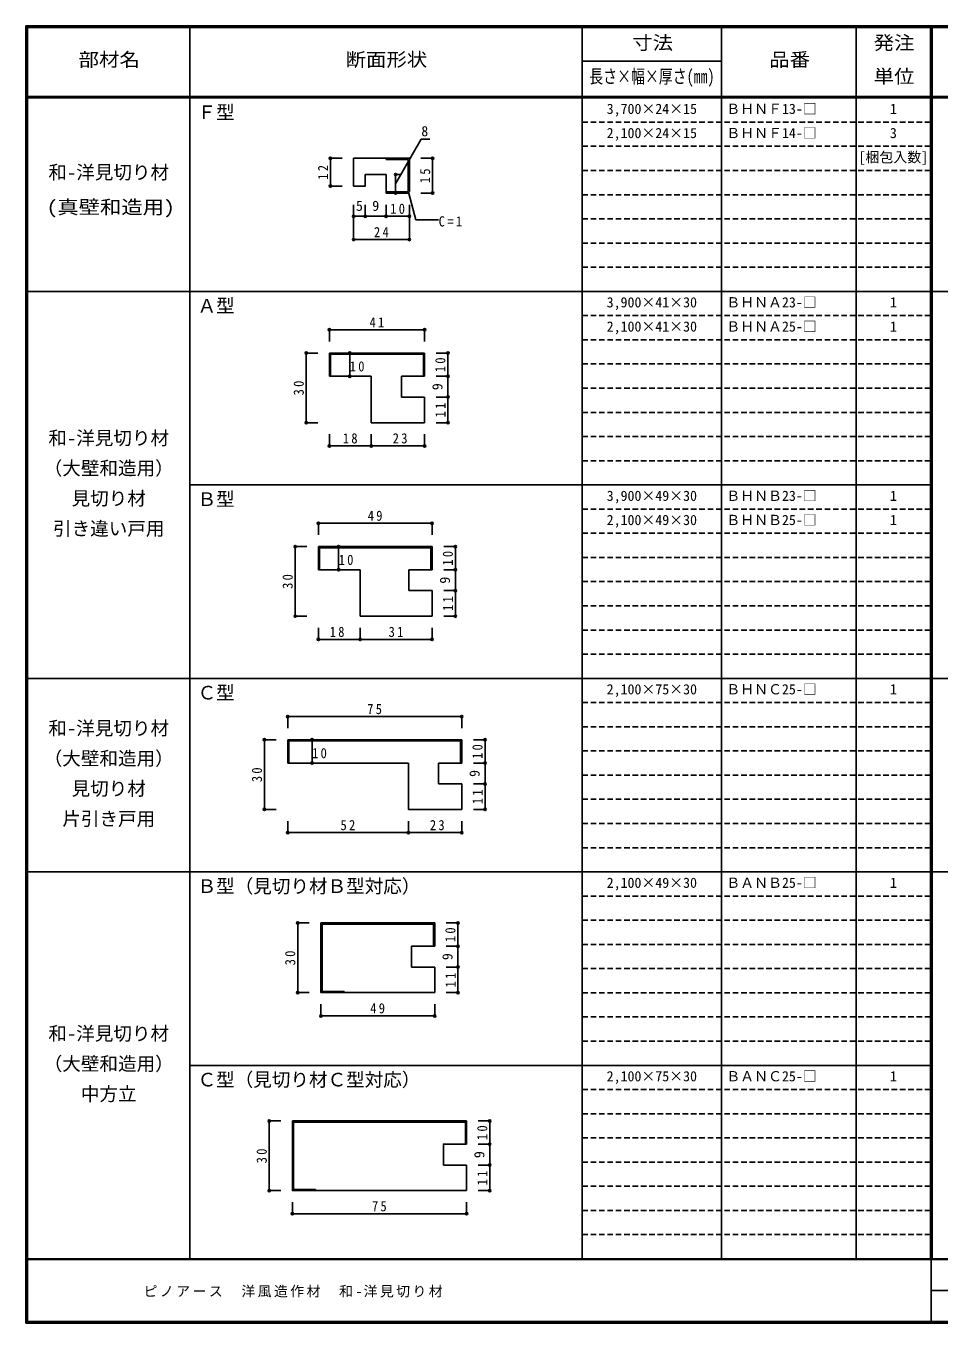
# Model space of a CAD drawing. Units: millimetres, scale not verified. Extents: x -400 to 380, y -287 to 278.
# Drawn here: x -400 to -7, y -280 to 278 of the extents above; entities that cross this region are included whole.
import ezdxf
from ezdxf.enums import TextEntityAlignment as Align

# ---------------------------------------------------------------- set-up
doc = ezdxf.new("R2010")
doc.units = ezdxf.units.MM
doc.header["$LTSCALE"] = 2
doc.header["$PDMODE"] = 32
doc.header["$PDSIZE"] = 1
doc.linetypes.add('DASHED1', pattern=[1.8, 1.2, -0.6])
for name, color, linetype in [('0-4', 3, 'Continuous'), ('0-A', 7, 'Continuous'), ('0-B', 7, 'Continuous'), ('F-1', 7, 'DASHED1'), ('F-A', 7, 'Continuous')]:
    doc.layers.add(name, color=color, linetype=linetype)
doc.styles.add('ＭＳ ゴシック', font='')
doc.styles.get('ＭＳ ゴシック').set_extended_font_data('MS Gothic')

msp = doc.modelspace()

# ---------------------------------------------------------------- linework, layer by layer
at = {"layer": '0-4'}
for p, q in [((-258.833, 221.352), (-234.833, 221.352)), ((-244.833, 220.852), (-244.833, 221.352)), ((-244.833, 220.852), (-235.333, 220.852)), ((-234.833, 207.059), (-234.833, 221.352)), ((-244.833, 206.352), (-244.833, 214.352)), ((-244.833, 206.852), (-235.748, 206.852)), ((-234.833, 207.059), (-235.54, 206.352)), ((-235.54, 206.352), (-244.833, 206.352)), ((-269.254, 127.456), (-269.254, 137.456)), ((-269.254, 137.456), (-228.254, 137.456)), ((-268.754, 127.456), (-268.754, 136.956)), ((-268.754, 136.956), (-228.754, 136.956)), ((-228.754, 127.456), (-228.754, 136.956)), ((-228.254, 127.456), (-228.254, 137.456)), ((-269.254, 127.456), (-251.254, 127.456)), ((-251.254, 127.456), (-251.254, 107.456)), ((-228.254, 127.456), (-238.254, 127.456)), ((-238.254, 127.456), (-238.254, 118.456)), ((-228.254, 118.456), (-238.254, 118.456)), ((-228.254, 118.456), (-228.254, 107.456)), ((-251.254, 107.456), (-228.254, 107.456)), ((-274.025, 44.123), (-274.025, 54.123)), ((-274.025, 54.123), (-225.025, 54.123)), ((-273.525, 44.123), (-273.525, 53.623)), ((-273.525, 53.623), (-225.525, 53.623)), ((-225.525, 44.123), (-225.525, 53.623)), ((-225.025, 44.123), (-225.025, 54.123)), ((-274.025, 44.123), (-256.025, 44.123)), ((-256.025, 44.123), (-256.025, 24.123)), ((-225.025, 44.123), (-235.025, 44.123)), ((-235.025, 44.123), (-235.025, 35.123)), ((-225.025, 35.123), (-235.025, 35.123)), ((-225.025, 35.123), (-225.025, 24.123)), ((-225.025, 24.123), (-256.025, 24.123)), ((-287.245, -39.117), (-287.245, -29.117)), ((-287.245, -29.117), (-212.245, -29.117)), ((-286.745, -39.117), (-286.745, -29.617)), ((-286.745, -29.617), (-212.745, -29.617)), ((-212.745, -39.117), (-212.745, -29.617)), ((-212.245, -39.117), (-212.245, -29.117)), ((-287.245, -39.117), (-235.245, -39.117)), ((-235.245, -39.117), (-235.245, -59.117)), ((-212.245, -39.117), (-222.245, -39.117)), ((-222.245, -39.117), (-222.245, -48.117)), ((-212.245, -48.117), (-222.245, -48.117)), ((-212.245, -48.117), (-212.245, -59.117)), ((-235.245, -59.117), (-212.245, -59.117)), ((-272.927, -108.022), (-223.927, -108.022)), ((-272.427, -137.522), (-272.427, -108.522)), ((-272.427, -108.522), (-224.427, -108.522)), ((-224.427, -118.022), (-224.427, -108.522)), ((-223.927, -118.022), (-223.927, -108.022)), ((-233.927, -127.022), (-223.927, -127.022)), ((-223.927, -138.022), (-223.927, -127.022)), ((-262.927, -137.522), (-272.427, -137.522)), ((-262.927, -137.522), (-262.927, -138.022)), ((-285.199, -193.28), (-210.199, -193.28)), ((-284.699, -222.78), (-284.699, -193.78)), ((-284.699, -193.78), (-210.699, -193.78)), ((-210.699, -203.28), (-210.699, -193.78)), ((-210.199, -203.28), (-210.199, -193.28)), ((-220.199, -212.28), (-210.199, -212.28)), ((-210.199, -223.28), (-210.199, -212.28)), ((-275.199, -222.78), (-284.699, -222.78)), ((-275.199, -222.78), (-275.199, -223.28))]:
    msp.add_line(p, q, dxfattribs=at)
for points in [[(-258.833, 221.352), (-258.833, 209.352), (-253.833, 209.352), (-253.833, 214.352), (-244.833, 214.352)], [(-235.333, 220.852), (-235.333, 207.266), (-235.748, 206.852)], [(-223.927, -138.022), (-272.927, -138.022), (-272.927, -108.022)], [(-233.927, -127.022), (-233.927, -118.022), (-223.927, -118.022)], [(-210.199, -223.28), (-285.199, -223.28), (-285.199, -193.28)], [(-220.199, -212.28), (-220.199, -203.28), (-210.199, -203.28)]]:
    msp.add_lwpolyline(points, dxfattribs=at)
at = {"layer": '0-B', "color": 4}
for p, q in [((-268.833, 221.352), (-268.833, 209.352)), ((-268.833, 221.352), (-263.833, 221.352)), ((-224.833, 221.352), (-229.833, 221.352)), ((-224.833, 221.352), (-224.833, 206.352)), ((-240.757, 214.352), (-240.757, 206.352)), ((-240.757, 214.352), (-238.833, 214.352)), ((-268.833, 209.352), (-263.833, 209.352)), ((-258.833, 186.352), (-258.833, 201.352)), ((-253.833, 196.352), (-253.833, 201.352)), ((-244.833, 196.352), (-244.833, 201.352)), ((-240.757, 206.352), (-238.833, 206.352)), ((-235.187, 206.705), (-232.02, 194.885)), ((-234.833, 186.352), (-234.833, 201.352)), ((-224.833, 206.352), (-229.833, 206.352)), ((-258.833, 196.352), (-234.833, 196.352)), ((-232.02, 194.885), (-222.214, 194.885)), ((-258.833, 186.352), (-234.833, 186.352)), ((-269.254, 147.456), (-269.254, 142.456)), ((-269.254, 147.456), (-228.254, 147.456)), ((-228.254, 147.456), (-228.254, 142.456)), ((-279.254, 137.456), (-279.254, 107.456)), ((-279.254, 137.456), (-274.254, 137.456)), ((-260.523, 137.456), (-260.523, 127.456)), ((-218.254, 137.456), (-223.254, 137.456)), ((-218.254, 137.456), (-218.254, 107.456)), ((-218.254, 127.456), (-223.254, 127.456)), ((-218.254, 118.456), (-223.254, 118.456)), ((-279.254, 107.456), (-274.254, 107.456)), ((-218.254, 107.456), (-223.254, 107.456)), ((-269.254, 97.456), (-269.254, 102.456)), ((-251.254, 97.456), (-251.254, 102.456)), ((-228.254, 97.456), (-228.254, 102.456)), ((-269.254, 97.456), (-228.254, 97.456)), ((-274.025, 64.123), (-274.025, 59.123)), ((-274.025, 64.123), (-225.025, 64.123)), ((-225.025, 64.123), (-225.025, 59.123)), ((-284.025, 54.123), (-284.025, 24.123)), ((-284.025, 54.123), (-279.025, 54.123)), ((-265.293, 54.123), (-265.293, 44.123)), ((-215.025, 54.123), (-220.025, 54.123)), ((-215.025, 54.123), (-215.025, 24.123)), ((-215.025, 44.123), (-220.025, 44.123)), ((-215.025, 35.123), (-220.025, 35.123)), ((-284.025, 24.123), (-279.025, 24.123)), ((-215.025, 24.123), (-220.025, 24.123)), ((-274.025, 14.123), (-274.025, 19.123)), ((-256.025, 14.123), (-256.025, 19.123)), ((-225.025, 14.123), (-225.025, 19.123)), ((-274.025, 14.123), (-225.025, 14.123)), ((-287.245, -19.117), (-287.245, -24.117)), ((-287.245, -19.117), (-212.245, -19.117)), ((-212.245, -19.117), (-212.245, -24.117)), ((-297.245, -29.117), (-297.245, -59.117)), ((-297.245, -29.117), (-292.245, -29.117)), ((-276.726, -29.117), (-276.726, -39.117)), ((-202.245, -29.117), (-207.245, -29.117)), ((-202.245, -29.117), (-202.245, -59.117)), ((-202.245, -39.117), (-207.245, -39.117)), ((-202.245, -48.117), (-207.245, -48.117)), ((-297.245, -59.117), (-292.245, -59.117)), ((-202.245, -59.117), (-207.245, -59.117)), ((-287.245, -69.117), (-287.245, -64.117)), ((-235.245, -69.117), (-235.245, -64.117)), ((-212.245, -69.117), (-212.245, -64.117)), ((-287.245, -69.117), (-212.245, -69.117)), ((-282.927, -108.022), (-282.927, -138.022)), ((-282.927, -108.022), (-277.927, -108.022)), ((-213.927, -108.022), (-218.927, -108.022)), ((-213.927, -108.022), (-213.927, -138.022)), ((-213.927, -118.022), (-218.927, -118.022)), ((-213.927, -127.022), (-218.927, -127.022)), ((-282.927, -138.022), (-277.927, -138.022)), ((-213.927, -138.022), (-218.927, -138.022)), ((-272.927, -148.022), (-272.927, -143.022)), ((-223.927, -148.022), (-223.927, -143.022)), ((-272.927, -148.022), (-223.927, -148.022)), ((-295.199, -193.28), (-295.199, -223.28)), ((-295.199, -193.28), (-290.199, -193.28)), ((-200.199, -193.28), (-205.199, -193.28)), ((-200.199, -193.28), (-200.199, -223.28)), ((-200.199, -203.28), (-205.199, -203.28)), ((-200.199, -212.28), (-205.199, -212.28)), ((-295.199, -223.28), (-290.199, -223.28)), ((-200.199, -223.28), (-205.199, -223.28)), ((-285.199, -233.28), (-285.199, -228.28)), ((-210.199, -233.28), (-210.199, -228.28)), ((-285.199, -233.28), (-210.199, -233.28))]:
    msp.add_line(p, q, dxfattribs=at)
msp.add_lwpolyline([(-240.757, 210.352), (-229.696, 229.511), (-226.075, 229.511)], dxfattribs=at)
at = {"layer": '0-B'}
for p in [(-268.833, 221.352), (-224.833, 221.352), (-240.757, 214.352), (-268.833, 209.352), (-240.757, 206.352), (-224.833, 206.352), (-258.833, 196.352), (-253.833, 196.352), (-244.833, 196.352), (-234.833, 196.352), (-258.833, 186.352), (-234.833, 186.352), (-269.254, 147.456), (-228.254, 147.456), (-279.254, 137.456), (-260.523, 137.456), (-218.254, 137.456), (-260.523, 127.456), (-218.254, 127.456), (-218.254, 118.456), (-279.254, 107.456), (-218.254, 107.456), (-269.254, 97.456), (-251.254, 97.456), (-228.254, 97.456), (-274.025, 64.123), (-225.025, 64.123), (-284.025, 54.123), (-265.293, 54.123), (-215.025, 54.123), (-265.293, 44.123), (-215.025, 44.123), (-215.025, 35.123), (-284.025, 24.123), (-215.025, 24.123), (-274.025, 14.123), (-256.025, 14.123), (-225.025, 14.123), (-287.245, -19.117), (-212.245, -19.117), (-297.245, -29.117), (-276.726, -29.117), (-202.245, -29.117), (-276.726, -39.117), (-202.245, -39.117), (-202.245, -48.117), (-297.245, -59.117), (-202.245, -59.117), (-287.245, -69.117), (-235.245, -69.117), (-212.245, -69.117), (-282.927, -108.022), (-213.927, -108.022), (-213.927, -118.022), (-213.927, -127.022), (-282.927, -138.022), (-213.927, -138.022), (-272.927, -148.022), (-223.927, -148.022), (-295.199, -193.28), (-200.199, -193.28), (-200.199, -203.28), (-200.199, -212.28), (-295.199, -223.28), (-200.199, -223.28), (-285.199, -233.28), (-210.199, -233.28)]:
    msp.add_point(p, dxfattribs=at)
at = {"layer": 'F-1', "color": 6, "linetype": 'Continuous'}
for p, q in [((-400, 278.333), (-400, -280.333)), ((-400, 278), (380, 278)), ((-400, 277.667), (380, 277.667)), ((-399.667, 278.333), (-399.667, -280.333)), ((-399.333, 278.333), (-399.333, -280.333)), ((-10.333, 278.337), (-10.333, -253)), ((-10, 278.333), (-10, -253)), ((-9.667, 278.337), (-9.667, -253)), ((380, 248), (-400, 248)), ((380, 247.333), (-400, 247.333)), ((380, -252.667), (-400, -252.667)), ((380, -253), (-400, -253)), ((-10, -253), (-10, -279.667)), ((-10, -266.333), (379.333, -266.334)), ((380, -279.667), (-400, -279.667)), ((380, -280), (-400, -280)), ((380, -280.333), (-400, -280.333))]:
    msp.add_line(p, q, dxfattribs=at)
at = {"layer": 'F-1', "linetype": 'Continuous'}
for p, q in [((-329.333, 278.333), (-329.333, -252.667)), ((-160.333, 278.337), (-160.333, -253)), ((-100.333, 278.337), (-100.333, -253)), ((-42.333, 278.337), (-42.333, -253)), ((-160.333, 263.167), (-100.333, 263.167)), ((380, 164), (-399.333, 164)), ((-9.667, 80.667), (-329.333, 80.667)), ((380, -2.667), (-399.333, -2.667)), ((380, -86), (-399.333, -86)), ((-9.667, -169.333), (-329.333, -169.333))]:
    msp.add_line(p, q, dxfattribs=at)
at = {"layer": 'F-1'}
for p, q in [((-10.333, 236.917), (-160.333, 236.917)), ((-10.333, 226.5), (-160.333, 226.5)), ((-10.333, 216.083), (-160.333, 216.083)), ((-10.333, 205.667), (-160.333, 205.667)), ((-10.333, 195.25), (-160.333, 195.25)), ((-10.333, 184.833), (-160.333, 184.833)), ((-10.333, 174.417), (-160.333, 174.417)), ((-10.333, 153.583), (-160.333, 153.583)), ((-10.333, 143.167), (-160.333, 143.167)), ((-10.333, 132.75), (-160.333, 132.75)), ((-10.333, 122.333), (-160.333, 122.333)), ((-10.333, 111.917), (-160.333, 111.917)), ((-10.333, 101.5), (-160.333, 101.5)), ((-10.333, 91.083), (-160.333, 91.083)), ((-10.333, 70.25), (-160.333, 70.25)), ((-10.333, 59.833), (-160.333, 59.833)), ((-10.333, 49.417), (-160.333, 49.417)), ((-10.333, 39), (-160.333, 39)), ((-10.333, 28.583), (-160.333, 28.583)), ((-10.333, 18.167), (-160.333, 18.167)), ((-10.333, 7.75), (-160.333, 7.75)), ((-10.333, -13.083), (-160.333, -13.083)), ((-10.333, -23.5), (-160.333, -23.5)), ((-10.333, -33.917), (-160.333, -33.917)), ((-10.333, -44.333), (-160.333, -44.333)), ((-10.333, -54.75), (-160.333, -54.75)), ((-10.333, -65.167), (-160.333, -65.167)), ((-10.333, -75.583), (-160.333, -75.583)), ((-10.333, -96.417), (-160.333, -96.417)), ((-10.333, -106.833), (-160.333, -106.833)), ((-10.333, -117.25), (-160.333, -117.25)), ((-10.333, -127.667), (-160.333, -127.667)), ((-10.333, -138.083), (-160.333, -138.083)), ((-10.333, -148.5), (-160.333, -148.5)), ((-10.333, -158.917), (-160.333, -158.917)), ((-10.333, -169.333), (-160.333, -169.333)), ((-10.333, -179.75), (-160.333, -179.75)), ((-10.333, -190.167), (-160.333, -190.167)), ((-10.333, -200.583), (-160.333, -200.583)), ((-10.333, -211), (-160.333, -211)), ((-10.333, -221.417), (-160.333, -221.417)), ((-10.333, -231.833), (-160.333, -231.833)), ((-10.333, -242.25), (-160.333, -242.25))]:
    msp.add_line(p, q, dxfattribs=at)
at = {"layer": 'F-1', "color": 6, "linetype": 'Continuous'}
msp.add_lwpolyline([(-400, 278.333), (380, 278.333), (380, -280.333)], dxfattribs=at)

# ---------------------------------------------------------------- texts
at = {"layer": '0-A', "style": 'ＭＳ ゴシック'}
for s, height, p in [('Ｆ型', 5.865, (-326.067, 236.486)), ('3,700×24×15', 4.399, (-149.833, 239.125)), ('ＢＨＮＦ13-□', 4.399, (-98.333, 239.125)), ('1', 4.399, (-27.833, 239.125)), ('ＢＨＮＦ14-□', 4.399, (-98.333, 228.708)), ('2,100×24×15', 4.399, (-149.833, 228.708)), ('3', 4.399, (-27.833, 228.708)), ('[梱包入数]', 4.399, (-41.333, 218.292)), ('和-洋見切り材', 5.865, (-390.333, 210.608)), ('Ａ型', 5.865, (-326.067, 153.153)), ('3,900×41×30', 4.399, (-149.833, 155.792)), ('ＢＨＮＡ23-□', 4.399, (-98.333, 155.792)), ('1', 4.399, (-27.833, 155.792)), ('2,100×41×30', 4.399, (-149.833, 145.375)), ('ＢＨＮＡ25-□', 4.399, (-98.333, 145.375)), ('1', 4.399, (-27.833, 145.375)), ('和-洋見切り材', 5.865, (-390.333, 96.167)), ('（大壁和造用）', 5.865, (-392.333, 83.167)), ('見切り材', 5.865, (-380.333, 70.167)), ('Ｂ型', 5.865, (-326.067, 69.82)), ('ＢＨＮＢ23-□', 4.399, (-98.333, 72.458)), ('3,900×49×30', 4.399, (-149.833, 72.458)), ('1', 4.399, (-27.833, 72.458)), ('2,100×49×30', 4.399, (-149.833, 62.042)), ('ＢＨＮＢ25-□', 4.399, (-98.333, 62.042)), ('1', 4.399, (-27.833, 62.042)), ('引き違い戸用', 5.865, (-388.333, 57.167)), ('Ｃ型', 5.865, (-326.067, -13.514)), ('2,100×75×30', 4.399, (-149.833, -10.875)), ('ＢＨＮＣ25-□', 4.399, (-98.333, -10.875)), ('1', 4.399, (-27.833, -10.875)), ('和-洋見切り材', 5.865, (-390.333, -28.833)), ('（大壁和造用）', 5.865, (-392.333, -41.833)), ('見切り材', 5.865, (-380.333, -54.833)), ('片引き戸用', 5.865, (-384.333, -67.833)), ('Ｂ型（見切り材Ｂ型対応）', 5.865, (-326.067, -96.847)), ('2,100×49×30', 4.399, (-149.833, -94.208)), ('ＢＡＮＢ25-□', 4.399, (-98.333, -94.208)), ('1', 4.399, (-27.833, -94.208)), ('和-洋見切り材', 5.865, (-390.333, -160.333)), ('（大壁和造用）', 5.865, (-392.333, -173.333)), ('Ｃ型（見切り材Ｃ型対応）', 5.865, (-326.067, -180.18)), ('2,100×75×30', 4.399, (-149.833, -177.542)), ('ＢＡＮＣ25-□', 4.399, (-98.333, -177.542)), ('1', 4.399, (-27.833, -177.542)), ('中方立', 5.865, (-376.333, -186.333))]:
    msp.add_text(s, height=height, dxfattribs=at).set_placement(p, align=Align.BOTTOM_LEFT)
at = {"layer": '0-A', "style": 'ＭＳ ゴシック', "width": 1.15}
msp.add_text('(真壁和造用)', height=5.865, dxfattribs=at).set_placement((-391.083, 195.608), align=Align.BOTTOM_LEFT)
at = {"layer": '0-B', "style": 'ＭＳ ゴシック'}
for s, p in [('8', (-229.696, 229.511)), ('5', (-257.833, 197.352)), ('9', (-250.833, 197.352))]:
    msp.add_text(s, height=4.399, dxfattribs=at).set_placement(p, align=Align.BOTTOM_LEFT)
for p in [(-219.254, 121.456), (-216.025, 38.123), (-203.245, -45.117), (-214.927, -124.022), (-201.199, -209.28)]:
    msp.add_text('9', height=4.399, rotation=90, dxfattribs=at).set_placement(p, align=Align.BOTTOM_LEFT)
at = {"layer": '0-B', "char_height": 4.399, "attachment_point": 7, "rotation": 90, "style": 'ＭＳ ゴシック'}
for s, insert in [('\\T1.36;\\W0.9;12', (-269.833, 212.102)), ('\\T1.36;\\W0.9;15', (-225.833, 210.602)), ('\\T1.36;\\W0.9;10', (-219.254, 129.206)), ('\\T1.36;\\W0.9;30', (-280.254, 119.206)), ('\\T1.36;\\W0.9;11', (-219.254, 109.706)), ('\\T1.36;\\W0.9;10', (-216.025, 45.873)), ('\\T1.36;\\W0.9;30', (-285.025, 35.873)), ('\\T1.36;\\W0.9;11', (-216.025, 26.373)), ('\\T1.36;\\W0.9;10', (-203.245, -37.367)), ('\\T1.36;\\W0.9;30', (-298.245, -47.367)), ('\\T1.36;\\W0.9;11', (-203.245, -56.867)), ('\\T1.36;\\W0.9;10', (-214.927, -116.272)), ('\\T1.36;\\W0.9;30', (-283.927, -126.272)), ('\\T1.36;\\W0.9;11', (-214.927, -135.772)), ('\\T1.36;\\W0.9;10', (-201.199, -201.53)), ('\\T1.36;\\W0.9;30', (-296.199, -211.53)), ('\\T1.36;\\W0.9;11', (-201.199, -221.03))]:
    msp.add_mtext(s, dxfattribs=dict(at, insert=insert))
at = {"layer": '0-B', "char_height": 4.399, "attachment_point": 7, "style": 'ＭＳ ゴシック'}
for s, insert in [('\\T1.36;\\W0.9;10', (-243.083, 197.352)), ('\\T1.38;\\W0.9;C=1', (-222.214, 191.885)), ('\\T1.36;\\W0.9;24', (-250.083, 187.352)), ('\\T1.36;\\W0.9;41', (-252.004, 148.456)), ('\\T1.36;\\W0.9;10', (-260.523, 129.456)), ('\\T1.36;\\W0.9;18', (-263.504, 98.456)), ('\\T1.36;\\W0.9;23', (-242.004, 98.456)), ('\\T1.36;\\W0.9;49', (-252.775, 65.123)), ('\\T1.36;\\W0.9;10', (-265.293, 46.123)), ('\\T1.36;\\W0.9;18', (-269.15, 15.123)), ('\\T1.36;\\W0.9;31', (-243.775, 15.123)), ('\\T1.36;\\W0.9;75', (-252.995, -18.117)), ('\\T1.36;\\W0.9;10', (-276.726, -37.117)), ('\\T1.36;\\W0.9;52', (-264.495, -68.117)), ('\\T1.36;\\W0.9;23', (-225.995, -68.117)), ('\\T1.36;\\W0.9;49', (-251.677, -147.022)), ('\\T1.36;\\W0.9;75', (-250.949, -232.28))]:
    msp.add_mtext(s, dxfattribs=dict(at, insert=insert))
at = {"layer": 'F-A', "style": 'ＭＳ ゴシック'}
for s, width, p in [('寸法', 1.1, (-138.833, 266.417)), ('発注', 1.1, (-34.833, 266.417)), ('部材名', 1.1, (-377.333, 259.167)), ('断面形状', 1.1, (-262.333, 259.167)), ('品番', 1.1, (-79.833, 259.167)), ('長さ×幅×厚さ(㎜)', 0.75, (-157.333, 251.917)), ('単位', 1.1, (-34.833, 251.913))]:
    msp.add_text(s, height=5.865, dxfattribs=dict(at, width=width)).set_placement(p, align=Align.BOTTOM_LEFT)
at = {"layer": 'F-A', "insert": (-349.333, -269.333), "char_height": 4.399, "attachment_point": 7, "style": 'ＭＳ ゴシック'}
msp.add_mtext('\\T1.17;ピノアース\u3000洋風造作材\u3000和-洋見切り材', dxfattribs=at)

doc.saveas('drawing.dxf')
